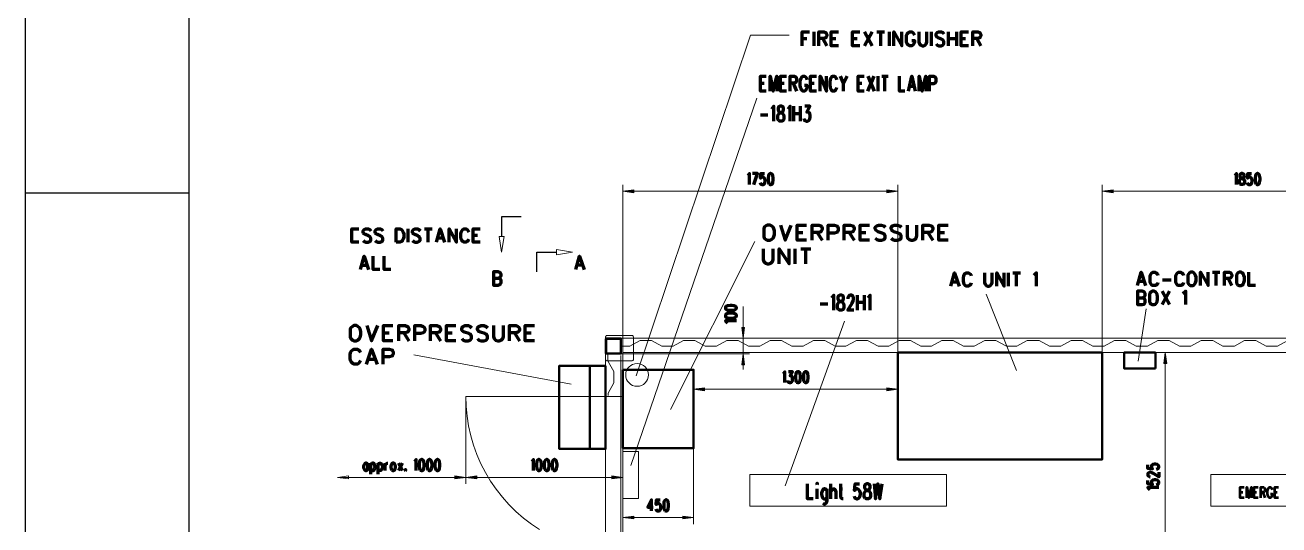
# Model space of a CAD drawing. Header units: metres. Extents: x 1223 to 5739, y -151236 to 19014.
# Drawn here: x 4897.9 to 5089.5, y -150990.1 to -150913.8 of the extents above; entities that cross this region are included whole.
import ezdxf
from ezdxf.enums import TextEntityAlignment as Align

# ---------------------------------------------------------------- set-up
doc = ezdxf.new("R2010")
doc.units = ezdxf.units.M
for name, color, linetype in [('FRL2', 2, 'Continuous'), ('FRL6', 6, 'Continuous'), ('FRL7', 7, 'Continuous'), ('FRR120', 5, 'Continuous'), ('FRR140', 5, 'Continuous'), ('FRR175', 1, 'Continuous'), ('FRR80', 3, 'Continuous'), ('PDF_Geometry', 7, 'Continuous')]:
    doc.layers.add(name, color=color, linetype=linetype)
doc.styles.add('R120', font='simplex.shx', dxfattribs={"height": 3})
doc.styles.add('R140', font='simplex.shx', dxfattribs={"height": 3.5})
doc.styles.add('R80', font='simplex.shx', dxfattribs={"height": 2})

# ---------------------------------------------------------------- blocks, each defined once
blk = doc.blocks.new('A1')
at = {"layer": 'FRL2'}
blk.add_line((0, 297), (25, 297), dxfattribs=at)
at = {"layer": 'FRL6', "linetype": 'Continuous'}
blk.add_line((25, 584), (25, 10), dxfattribs=at)
at = {"layer": 'FRL7', "linetype": 'Continuous'}
blk.add_line((0, 594), (0, 0), dxfattribs=at)
at = {"layer": 'FRR120', "style": 'R120'}
for tag, p in [('FASE_DO_PROJETO', (659, 46.29)), ('ÁREA_E/OU_SUBÁREA', (659, 40.79)), ('TÍTULO_DO_DESENHO', (659, 35.29)), ('SUBTÍTULO_1_DO_DESENHO', (659, 29.79)), ('SUBTÍTULO_2_DO_DESENHO', (659, 24.29))]:
    blk.add_attdef(tag, p, '', height=3, dxfattribs=at)
at = {"layer": 'FRR140', "style": 'R140', "width": 0.91}
for tag, p in [('NÚMERO_DA_CONTRATADA', (687.72, 12.6)), ('NUMERO_VALE', (752.89, 12.6))]:
    blk.add_attdef(tag, p, '', height=3.5, dxfattribs=at)
for tag, p in [('ESCALA', (671, 14.35)), ('REVISÃO', (823.5, 14.68))]:
    blk.add_attdef(tag, text='', height=3.5, dxfattribs=at).set_placement(p, align=Align.MIDDLE)
at = {"layer": 'FRR175', "style": 'R120'}
for tag, p in [('CLASSIFICAÇÃO', (811.83, 67.73)), ('PROJETO', (716.31, 53.59)), ('N_PROJ_SE', (793.5, 53.59)), ('N_CONTRATO', (796.97, 47.3))]:
    blk.add_attdef(tag, text='', height=3, dxfattribs=at).set_placement(p, align=Align.MIDDLE_CENTER)
at = {"layer": 'FRR80', "style": 'R80'}
for p in [(492.61, 76.08), (492.61, 70.38), (492.61, 64.68), (492.61, 58.98), (492.61, 53.28), (492.61, 47.58), (492.61, 41.88), (492.61, 36.18)]:
    blk.add_attdef('DESCRIÇÃO_DA_REVISÃO', p, '', height=2, dxfattribs=at)
for tag, p in [('8A_REV', (476, 77.07)), ('EMIS.', (486, 77.07)), ('PROJ.', (585, 77.07)), ('DES.', (597, 77.07)), ('VER.', (609, 77.07)), ('APR.', (621, 77.07)), ('AUT.', (633.01, 77.07)), ('7A_REV', (476, 71.37)), ('EMIS.', (486, 71.37)), ('PROJ.', (585, 71.37)), ('DES.', (597, 71.37)), ('VER.', (609, 71.37)), ('APR.', (621, 71.37)), ('AUT.', (633.01, 71.37)), ('6A_REV', (476, 65.67)), ('EMIS.', (486, 65.67)), ('PROJ.', (585, 65.67)), ('DES.', (597, 65.67)), ('VER.', (609, 65.67)), ('APR.', (621, 65.67)), ('AUT.', (633.01, 65.67)), ('5A_REV', (476, 59.97)), ('EMIS.', (486, 59.97)), ('PROJ.', (585, 59.97)), ('DES.', (597, 59.97)), ('VER.', (609, 59.97)), ('APR.', (621, 59.97)), ('AUT.', (633.01, 59.97)), ('4A_REV', (476, 54.27)), ('EMIS.', (486, 54.27)), ('PROJ.', (585, 54.27)), ('DES.', (597, 54.27)), ('VER.', (609, 54.27)), ('APR.', (621, 54.27)), ('AUT.', (633.01, 54.27)), ('3A_REV', (476, 48.57)), ('EMIS.', (486, 48.57)), ('PROJ.', (585, 48.57)), ('DES.', (597, 48.57)), ('VER.', (609, 48.57)), ('APR.', (621, 48.57)), ('AUT.', (633.01, 48.57)), ('2A_REV', (476, 42.87)), ('EMIS.', (486, 42.87)), ('PROJ.', (585, 42.87)), ('DES.', (597, 42.87)), ('VER.', (609, 42.87)), ('APR.', (621, 42.87)), ('AUT.', (633.01, 42.87)), ('1a_REV', (476, 37.17)), ('EMIS.', (486, 37.17)), ('PROJ.', (585, 37.17)), ('DES.', (597, 37.17)), ('VER.', (609, 37.17)), ('APR.', (621, 37.17)), ('AUT.', (633.01, 37.17))]:
    blk.add_attdef(tag, text='', height=2, dxfattribs=at).set_placement(p, align=Align.MIDDLE)
at = {"layer": 'FRR80', "style": 'R80', "width": 0.85}
for p in [(648, 77.07), (648, 71.37), (648, 65.67), (648, 59.97), (648, 54.27), (648, 48.57), (648, 42.87), (648, 37.17)]:
    blk.add_attdef('DATA', text='', height=2, dxfattribs=at).set_placement(p, align=Align.MIDDLE)

msp = doc.modelspace()

# ---------------------------------------------------------------- linework, layer by layer
at = {"layer": 'PDF_Geometry', "color": 8, "lineweight": 13}
for points in [[(4991.298, -150967.342), (5008.733, -150915.303), (5014.646, -150915.303)], [(4990.465, -150981.018), (5009.729, -150924.934)], [(4989.246, -150938.163), (4989.246, -150966.408)], [(5031.248, -150938.163), (5031.248, -150963.807), (5031.248, -150970.411)], [(5062.46, -150938.163), (5062.46, -150971.955)], [(4989.246, -150939.158), (5031.248, -150939.158)], [(4990.912, -150938.996), (4989.693, -150939.158), (4990.912, -150939.321)], [(4990.933, -150939.057), (4990.12, -150939.158), (4990.933, -150939.26)], [(4990.933, -150939.118), (4990.567, -150939.158), (4990.933, -150939.219)], [(5029.582, -150938.996), (5030.821, -150939.158), (5029.582, -150939.321)], [(5029.582, -150939.057), (5030.374, -150939.158), (5029.582, -150939.26)], [(5029.582, -150939.118), (5029.947, -150939.158), (5029.582, -150939.219)], [(5062.46, -150939.158), (5106.859, -150939.158)], [(5064.126, -150938.996), (5062.886, -150939.158), (5064.126, -150939.321)], [(5064.126, -150939.057), (5063.333, -150939.158), (5064.126, -150939.26)], [(5064.126, -150939.118), (5063.76, -150939.158), (5064.126, -150939.219)], [(4996.521, -150972.504), (5009.424, -150946.839)], [(5044.72, -150954.866), (5049.394, -150966.53)], [(5007.595, -150956.735), (5007.595, -150966.367)], [(5067.946, -150965.128), (5069.186, -150957.121)], [(5007.433, -150959.946), (5007.595, -150961.165), (5007.758, -150959.946)], [(5007.494, -150959.926), (5007.595, -150960.738), (5007.717, -150959.926)], [(5007.555, -150959.926), (5007.595, -150960.291), (5007.656, -150959.926)], [(5014.016, -150984.127), (5023.12, -150958.991)], [(4989.002, -151051.122), (5284.294, -151051.122), (5284.294, -151048.725), (5286.692, -151048.725), (5286.692, -150964.01), (5284.294, -150964.01), (5284.294, -150961.612), (4989.002, -150961.612), (4989.002, -150964.01), (4986.605, -150964.01), (4986.605, -151048.725), (4989.063, -151048.725), (4989.307, -151048.481), (5054.697, -151048.481)], [(4988.86, -150961.612), (5008.611, -150961.612)], [(4989.002, -150962.831), (4989.429, -150962.831), (4990.282, -150962.831), (4991.867, -150961.958), (4993.595, -150961.958), (4995.18, -150962.831), (4996.033, -150962.831), (4996.907, -150962.831), (4998.492, -150961.958), (5000.219, -150961.958), (5001.804, -150962.831), (5002.657, -150962.831), (5003.531, -150962.831), (5005.116, -150961.958), (5006.843, -150961.958), (5008.428, -150962.831), (5009.282, -150962.831), (5010.156, -150962.831), (5011.741, -150961.958), (5013.468, -150961.958), (5015.053, -150962.831), (5015.906, -150962.831), (5016.78, -150962.831), (5018.365, -150961.958), (5020.092, -150961.958), (5021.677, -150962.831), (5022.531, -150962.831)], [(5022.47, -150962.831), (5023.323, -150962.831), (5024.908, -150961.958), (5026.635, -150961.958), (5028.22, -150962.831), (5029.094, -150962.831)], [(5029.013, -150962.831), (5029.886, -150962.831), (5031.471, -150961.958), (5033.199, -150961.958), (5034.784, -150962.831), (5035.637, -150962.831)], [(5035.515, -150962.831), (5036.369, -150962.831), (5037.953, -150961.958), (5039.681, -150961.958), (5041.266, -150962.831), (5042.139, -150962.831)], [(5042.058, -150962.831), (5042.932, -150962.831), (5044.517, -150961.958), (5046.244, -150961.958), (5047.829, -150962.831), (5048.683, -150962.831)], [(5048.561, -150962.831), (5049.414, -150962.831), (5050.999, -150961.958), (5052.726, -150961.958)], [(5052.421, -150961.958), (5052.848, -150961.958), (5054.433, -150962.831), (5055.287, -150962.831), (5056.16, -150962.831), (5057.745, -150961.958), (5059.472, -150961.958), (5061.057, -150962.831), (5061.911, -150962.831), (5062.785, -150962.831), (5064.37, -150961.958), (5066.097, -150961.958), (5067.662, -150962.831), (5068.535, -150962.831), (5069.409, -150962.831), (5070.974, -150961.958), (5072.721, -150961.958), (5074.286, -150962.831), (5075.16, -150962.831), (5076.033, -150962.831), (5077.598, -150961.958), (5079.346, -150961.958), (5080.91, -150962.831), (5081.784, -150962.831), (5082.658, -150962.831), (5084.222, -150961.958), (5085.95, -150961.958), (5087.535, -150962.831), (5088.408, -150962.831), (5089.262, -150962.831), (5090.847, -150961.958)], [(5088.408, -150962.831), (5089.262, -150962.831), (5090.847, -150961.958)], [(5284.294, -150963.807), (4989.246, -150963.807), (4989.246, -151048.481), (5054.108, -151048.481)], [(5056.526, -150963.807), (5067.438, -150963.807), (5073.128, -150963.807)], [(5072.112, -150963.807), (5072.112, -151000.139)], [(4957.303, -150964.132), (4981.342, -150968.623)], [(4986.97, -150964.01), (4986.97, -150965.067), (4987.255, -150965.595), (4987.844, -150966.672), (4987.844, -150967.525), (4987.844, -150968.399), (4986.991, -150969.984), (4986.991, -150970.33)], [(4988.86, -150964.01), (5008.611, -150964.01)], [(4988.921, -150964.254), (4988.921, -151048.826), (5000.849, -151048.826)], [(5007.433, -150965.676), (5007.595, -150964.437), (5007.758, -150965.676)], [(5007.494, -150965.676), (5007.595, -150964.884), (5007.717, -150965.676)], [(5007.555, -150965.676), (5007.595, -150965.31), (5007.656, -150965.676)], [(5071.949, -150965.473), (5072.112, -150964.233), (5072.274, -150965.473)], [(5072.01, -150965.473), (5072.112, -150964.681), (5072.213, -150965.473)], [(5072.071, -150965.473), (5072.112, -150965.107), (5072.173, -150965.473)], [(5000.056, -150970.411), (5000.056, -150966.408)], [(5000.056, -150969.395), (5031.248, -150969.395)], [(5001.723, -150969.232), (5000.483, -150969.395), (5001.723, -150969.557)], [(5001.723, -150969.293), (5000.93, -150969.395), (5001.723, -150969.517)], [(5001.723, -150969.354), (5001.357, -150969.395), (5001.723, -150969.456)], [(5029.582, -150969.232), (5030.821, -150969.395), (5029.582, -150969.557)], [(5029.582, -150969.293), (5030.374, -150969.395), (5029.582, -150969.517)], [(5029.582, -150969.354), (5029.947, -150969.395), (5029.582, -150969.456)], [(4989.246, -150983.842), (4989.246, -150970.492), (4965.248, -150970.492), (4965.248, -150983.842), (4965.248, -150970.492), (4965.289, -150971.996), (4965.451, -150973.52), (4965.675, -150975.003), (4966.02, -150976.487), (4966.447, -150977.95), (4966.955, -150979.372), (4967.565, -150980.774), (4968.255, -150982.115), (4969.028, -150983.416), (4969.901, -150984.676), (4970.836, -150985.874), (4971.832, -150987.012), (4972.909, -150988.069), (4974.067, -150989.065), (4975.266, -150989.999), (4976.526, -150990.833)], [(4989.246, -150989.999), (4989.246, -150978.397)], [(4989.246, -150978.884), (4991.644, -150978.884), (4991.644, -150986.078), (4989.246, -150986.078)], [(5000.056, -150989.999), (5000.056, -150978.397)], [(4945.639, -150982.847), (4947.305, -150982.623), (4947.305, -150983.07), (4945.639, -150982.847), (4965.248, -150982.847), (4963.582, -150983.07), (4963.582, -150982.623), (4965.248, -150982.847), (4989.246, -150982.847)], [(4963.582, -150982.684), (4964.821, -150982.847), (4963.582, -150983.009)], [(4963.582, -150982.745), (4964.374, -150982.847), (4963.582, -150982.948)], [(4963.582, -150982.786), (4963.948, -150982.847), (4963.582, -150982.887)], [(4966.914, -150982.684), (4965.695, -150982.847), (4966.914, -150983.009)], [(4966.914, -150982.745), (4966.122, -150982.847), (4966.914, -150982.948)], [(4966.935, -150982.786), (4966.569, -150982.847), (4966.935, -150982.887)], [(4987.58, -150982.684), (4988.819, -150982.847), (4987.58, -150983.009)], [(4987.58, -150982.745), (4988.372, -150982.847), (4987.58, -150982.948)], [(4987.58, -150982.786), (4987.946, -150982.847), (4987.58, -150982.887)], [(4989.246, -150988.983), (5000.056, -150988.983)], [(4990.912, -150988.821), (4989.693, -150988.983), (4990.912, -150989.146)], [(4990.933, -150988.882), (4990.12, -150988.983), (4990.933, -150989.085)], [(4990.933, -150988.943), (4990.567, -150988.983), (4990.933, -150989.044)], [(4998.37, -150988.882), (4999.183, -150988.983), (4998.37, -150989.085)], [(4998.37, -150988.943), (4998.736, -150988.983), (4998.37, -150989.044)], [(4998.39, -150988.821), (4999.609, -150988.983), (4998.39, -150989.146)]]:
    msp.add_lwpolyline(points, dxfattribs=at)
at = {"layer": 'PDF_Geometry', "color": 8, "lineweight": 90}
for points in [[(5016.658, -150916.949), (5016.658, -150914.835), (5017.776, -150914.835)], [(5016.658, -150915.851), (5017.349, -150915.851)], [(5018.487, -150916.949), (5018.487, -150914.835)], [(5019.178, -150916.949), (5019.178, -150914.835), (5019.95, -150914.835), (5020.214, -150914.937), (5020.295, -150915.038), (5020.377, -150915.242), (5020.377, -150915.445), (5020.295, -150915.648), (5020.214, -150915.75), (5019.95, -150915.851), (5019.178, -150915.851)], [(5019.767, -150915.851), (5020.377, -150916.949)], [(5022.205, -150916.949), (5021.088, -150916.949), (5021.088, -150914.835), (5022.205, -150914.835)], [(5021.088, -150915.851), (5021.779, -150915.851)], [(5025.436, -150916.949), (5024.319, -150916.949), (5024.319, -150914.835), (5025.436, -150914.835)], [(5024.319, -150915.851), (5025.01, -150915.851)], [(5026.147, -150916.949), (5027.346, -150914.835)], [(5026.147, -150914.835), (5027.346, -150916.949)], [(5028.037, -150914.835), (5029.236, -150914.835)], [(5028.627, -150916.949), (5028.627, -150914.835)], [(5029.968, -150916.949), (5029.968, -150914.835)], [(5030.659, -150916.949), (5030.659, -150914.835), (5031.857, -150916.949), (5031.857, -150914.835)], [(5033.361, -150916.156), (5033.788, -150916.156), (5033.788, -150916.441), (5033.707, -150916.644), (5033.544, -150916.847), (5033.361, -150916.949), (5033.016, -150916.949), (5032.853, -150916.847), (5032.67, -150916.644), (5032.589, -150916.441), (5032.548, -150916.156), (5032.548, -150915.648), (5032.589, -150915.343), (5032.67, -150915.14), (5032.853, -150914.937), (5033.016, -150914.835), (5033.361, -150914.835), (5033.544, -150914.937), (5033.707, -150915.14), (5033.788, -150915.343)], [(5034.479, -150914.835), (5034.479, -150916.339), (5034.54, -150916.644), (5034.743, -150916.847), (5034.987, -150916.949), (5035.149, -150916.949), (5035.413, -150916.847), (5035.596, -150916.644), (5035.678, -150916.339), (5035.678, -150914.835)], [(5036.409, -150916.949), (5036.409, -150914.835)], [(5037.1, -150916.644), (5037.263, -150916.847), (5037.506, -150916.949), (5037.852, -150916.949), (5038.116, -150916.847), (5038.279, -150916.644), (5038.279, -150916.339), (5038.197, -150916.156), (5038.116, -150916.054), (5037.933, -150915.953), (5037.425, -150915.75), (5037.263, -150915.648), (5037.161, -150915.546), (5037.1, -150915.343), (5037.1, -150915.14), (5037.263, -150914.937), (5037.506, -150914.835), (5037.852, -150914.835), (5038.116, -150914.937), (5038.279, -150915.14)], [(5038.99, -150916.949), (5038.99, -150914.835)], [(5038.99, -150915.851), (5040.189, -150915.851)], [(5040.189, -150914.835), (5040.189, -150916.949)], [(5042.018, -150916.949), (5040.9, -150916.949), (5040.9, -150914.835), (5042.018, -150914.835)], [(5040.9, -150915.851), (5041.591, -150915.851)], [(5042.729, -150916.949), (5042.729, -150914.835), (5043.481, -150914.835), (5043.745, -150914.937), (5043.826, -150915.038), (5043.907, -150915.242), (5043.907, -150915.445), (5043.826, -150915.648), (5043.745, -150915.75), (5043.481, -150915.851), (5042.729, -150915.851)], [(5043.318, -150915.851), (5043.907, -150916.949)], [(4948.911, -150946.941), (4947.834, -150946.941), (4947.834, -150944.909), (4948.911, -150944.909)], [(4949.581, -150946.657), (4949.744, -150946.86), (4949.988, -150946.941), (4950.313, -150946.941), (4950.577, -150946.86), (4950.74, -150946.657), (4950.74, -150946.372), (4950.658, -150946.169), (4950.577, -150946.067), (4950.394, -150945.986), (4949.906, -150945.783), (4949.744, -150945.681), (4949.642, -150945.58), (4949.581, -150945.397), (4949.581, -150945.194), (4949.744, -150945.011), (4949.988, -150944.909), (4950.313, -150944.909), (4950.577, -150945.011), (4950.74, -150945.194)], [(4951.41, -150946.657), (4951.573, -150946.86), (4951.816, -150946.941), (4952.142, -150946.941), (4952.406, -150946.86), (4952.568, -150946.657), (4952.568, -150946.372), (4952.487, -150946.169), (4952.406, -150946.067), (4952.223, -150945.986), (4951.735, -150945.783), (4951.573, -150945.681), (4951.471, -150945.58), (4951.41, -150945.397), (4951.41, -150945.194), (4951.573, -150945.011), (4951.816, -150944.909), (4952.142, -150944.909), (4952.406, -150945.011), (4952.568, -150945.194)], [(4956.449, -150946.941), (4956.449, -150944.909)], [(4957.12, -150946.657), (4957.283, -150946.86), (4957.526, -150946.941), (4957.852, -150946.941), (4958.095, -150946.86), (4958.258, -150946.657), (4958.258, -150946.372), (4958.177, -150946.169), (4958.095, -150946.067), (4957.933, -150945.986), (4957.445, -150945.783), (4957.283, -150945.681), (4957.181, -150945.58), (4957.12, -150945.397), (4957.12, -150945.194), (4957.283, -150945.011), (4957.526, -150944.909), (4957.852, -150944.909), (4958.095, -150945.011), (4958.258, -150945.194)], [(4958.949, -150944.909), (4960.087, -150944.909)], [(4959.518, -150946.941), (4959.518, -150944.909)], [(4960.778, -150946.941), (4961.347, -150944.909), (4962.017, -150946.941)], [(4960.94, -150946.27), (4961.773, -150946.27)], [(4962.688, -150946.941), (4962.688, -150944.909), (4963.846, -150946.941), (4963.846, -150944.909)], [(4965.695, -150946.453), (4965.614, -150946.657), (4965.451, -150946.86), (4965.289, -150946.941), (4964.964, -150946.941), (4964.801, -150946.86), (4964.638, -150946.657), (4964.557, -150946.453), (4964.496, -150946.169), (4964.496, -150945.681), (4964.557, -150945.397), (4964.638, -150945.194), (4964.801, -150945.011), (4964.964, -150944.909), (4965.289, -150944.909), (4965.451, -150945.011), (4965.614, -150945.194), (4965.695, -150945.397)], [(4967.443, -150946.941), (4966.386, -150946.941), (4966.386, -150944.909), (4967.443, -150944.909)], [(4966.386, -150945.884), (4967.036, -150945.884)], [(4949.175, -150951.127), (4949.744, -150949.095), (4950.394, -150951.127)], [(4949.337, -150950.456), (4950.15, -150950.456)], [(4952.101, -150951.127), (4951.105, -150951.127), (4951.105, -150949.095)], [(4953.788, -150951.127), (4952.772, -150951.127), (4952.772, -150949.095)], [(4982.073, -150951.086), (4982.642, -150949.054), (4983.313, -150951.086)], [(4982.236, -150950.416), (4983.069, -150950.416)], [(4969.475, -150952.427), (4970.206, -150952.427), (4970.47, -150952.326), (4970.552, -150952.224), (4970.633, -150952.041), (4970.633, -150951.838), (4970.552, -150951.655), (4970.47, -150951.554), (4970.206, -150951.452), (4969.475, -150951.452), (4969.475, -150953.484), (4970.206, -150953.484), (4970.47, -150953.403), (4970.552, -150953.301), (4970.633, -150953.098), (4970.633, -150952.814), (4970.552, -150952.61), (4970.47, -150952.529), (4970.206, -150952.427)], [(5039.356, -150953.647), (5039.925, -150951.615), (5040.595, -150953.647)], [(5042.465, -150953.159), (5042.383, -150953.362), (5042.221, -150953.565), (5042.058, -150953.647), (5041.713, -150953.647), (5041.55, -150953.565), (5041.388, -150953.362), (5041.306, -150953.159), (5041.266, -150952.875), (5041.266, -150952.387), (5041.306, -150952.102), (5041.388, -150951.899), (5041.55, -150951.716), (5041.713, -150951.615), (5042.058, -150951.615), (5042.221, -150951.716), (5042.383, -150951.899), (5042.465, -150952.102)], [(5044.497, -150951.615), (5044.497, -150953.078), (5044.578, -150953.362), (5044.74, -150953.565), (5044.984, -150953.647), (5045.147, -150953.647), (5045.391, -150953.565), (5045.574, -150953.362), (5045.655, -150953.078), (5045.655, -150951.615)], [(5046.346, -150953.647), (5046.346, -150951.615), (5047.484, -150953.647), (5047.484, -150951.615)], [(5048.175, -150953.647), (5048.175, -150951.615)], [(5048.825, -150951.615), (5049.983, -150951.615)], [(5049.394, -150953.647), (5049.394, -150951.615)], [(5052.442, -150953.647), (5052.442, -150951.615), (5052.015, -150952.001)], [(5067.865, -150953.565), (5068.434, -150951.533), (5069.104, -150953.565)], [(5070.974, -150953.078), (5070.892, -150953.281), (5070.73, -150953.484), (5070.567, -150953.565), (5070.222, -150953.565), (5070.059, -150953.484), (5069.897, -150953.281), (5069.815, -150953.078), (5069.775, -150952.793), (5069.775, -150952.306), (5069.815, -150952.021), (5069.897, -150951.818), (5070.059, -150951.635), (5070.222, -150951.533), (5070.567, -150951.533), (5070.73, -150951.635), (5070.892, -150951.818), (5070.974, -150952.021)], [(5074.895, -150953.078), (5074.814, -150953.281), (5074.652, -150953.484), (5074.489, -150953.565), (5074.144, -150953.565), (5073.981, -150953.484), (5073.819, -150953.281), (5073.737, -150953.078), (5073.697, -150952.793), (5073.697, -150952.306), (5073.737, -150952.021), (5073.819, -150951.818), (5073.981, -150951.635), (5074.144, -150951.533), (5074.489, -150951.533), (5074.652, -150951.635), (5074.814, -150951.818), (5074.895, -150952.021)], [(5077.496, -150953.565), (5077.496, -150951.533), (5078.634, -150953.565), (5078.634, -150951.533)], [(5079.305, -150951.533), (5080.443, -150951.533)], [(5079.874, -150953.565), (5079.874, -150951.533)], [(5081.134, -150953.565), (5081.134, -150951.533), (5081.865, -150951.533), (5082.109, -150951.635), (5082.19, -150951.737), (5082.272, -150951.919), (5082.272, -150952.123), (5082.19, -150952.306), (5082.109, -150952.407), (5081.865, -150952.509), (5081.134, -150952.509)], [(5085.889, -150953.565), (5084.893, -150953.565), (5084.893, -150951.533)], [(5039.518, -150952.976), (5040.351, -150952.976)], [(5068.027, -150952.895), (5068.86, -150952.895)], [(5071.665, -150952.692), (5073.006, -150952.692)], [(5081.703, -150952.509), (5082.272, -150953.565)], [(5067.865, -150955.415), (5068.596, -150955.415), (5068.86, -150955.313), (5068.942, -150955.211), (5069.023, -150955.028), (5069.023, -150954.825), (5068.942, -150954.642), (5068.86, -150954.541), (5068.596, -150954.439), (5067.865, -150954.439), (5067.865, -150956.471), (5068.596, -150956.471), (5068.86, -150956.39), (5068.942, -150956.288), (5069.023, -150956.085), (5069.023, -150955.801), (5068.942, -150955.597), (5068.86, -150955.516), (5068.596, -150955.415)], [(5071.604, -150956.471), (5072.762, -150954.439)], [(5071.604, -150954.439), (5072.762, -150956.471)], [(5075.221, -150956.471), (5075.221, -150954.439), (5074.794, -150954.825)]]:
    msp.add_lwpolyline(points, dxfattribs=at)
at = {"layer": 'PDF_Geometry', "color": 8, "lineweight": 70}
for points in [[(5011.151, -150923.857), (5010.257, -150923.857), (5010.257, -150921.582), (5011.151, -150921.582)], [(5011.72, -150923.857), (5011.72, -150921.582), (5012.208, -150923.857), (5012.757, -150921.582), (5012.757, -150923.857)], [(5014.24, -150923.857), (5013.325, -150923.857), (5013.325, -150921.582), (5014.24, -150921.582)], [(5014.809, -150923.857), (5014.809, -150921.582), (5015.418, -150921.582), (5015.622, -150921.683), (5015.703, -150921.785), (5015.764, -150922.008), (5015.764, -150922.232), (5015.703, -150922.455), (5015.622, -150922.557), (5015.418, -150922.658), (5014.809, -150922.658)], [(5017.003, -150922.984), (5017.349, -150922.984), (5017.349, -150923.309), (5017.288, -150923.532), (5017.146, -150923.756), (5017.003, -150923.857), (5016.719, -150923.857), (5016.577, -150923.756), (5016.455, -150923.532), (5016.374, -150923.309), (5016.333, -150922.984), (5016.333, -150922.455), (5016.374, -150922.13), (5016.455, -150921.907), (5016.577, -150921.683), (5016.719, -150921.582), (5017.003, -150921.582), (5017.146, -150921.683), (5017.288, -150921.907), (5017.349, -150922.13)], [(5018.812, -150923.857), (5017.898, -150923.857), (5017.898, -150921.582), (5018.812, -150921.582)], [(5019.381, -150923.857), (5019.381, -150921.582), (5020.336, -150923.857), (5020.336, -150921.582)], [(5021.901, -150923.309), (5021.84, -150923.532), (5021.697, -150923.756), (5021.555, -150923.857), (5021.271, -150923.857), (5021.149, -150923.756), (5021.007, -150923.532), (5020.946, -150923.309), (5020.905, -150922.984), (5020.905, -150922.455), (5020.946, -150922.13), (5021.007, -150921.907), (5021.149, -150921.683), (5021.271, -150921.582), (5021.555, -150921.582), (5021.697, -150921.683), (5021.84, -150921.907), (5021.901, -150922.13)], [(5022.957, -150923.857), (5022.957, -150922.658), (5022.47, -150921.582)], [(5023.506, -150921.582), (5022.957, -150922.658)], [(5026.107, -150923.857), (5025.213, -150923.857), (5025.213, -150921.582), (5026.107, -150921.582)], [(5026.676, -150923.857), (5027.651, -150921.582)], [(5026.676, -150921.582), (5027.651, -150923.857)], [(5028.24, -150923.857), (5028.24, -150921.582)], [(5028.789, -150921.582), (5029.764, -150921.582)], [(5029.256, -150923.857), (5029.256, -150921.582)], [(5032.325, -150923.857), (5031.492, -150923.857), (5031.492, -150921.582)], [(5032.894, -150923.857), (5033.361, -150921.582), (5033.91, -150923.857)], [(5034.499, -150923.857), (5034.499, -150921.582), (5034.966, -150923.857), (5035.515, -150921.582), (5035.515, -150923.857)], [(5036.104, -150923.857), (5036.104, -150921.582), (5036.714, -150921.582), (5036.917, -150921.683), (5036.998, -150921.785), (5037.059, -150922.008), (5037.059, -150922.333), (5036.998, -150922.557), (5036.917, -150922.658), (5036.714, -150922.78), (5036.104, -150922.78)], [(5010.257, -150922.658), (5010.806, -150922.658)], [(5013.325, -150922.658), (5013.894, -150922.658)], [(5015.276, -150922.658), (5015.764, -150923.857)], [(5017.898, -150922.658), (5018.466, -150922.658)], [(5025.213, -150922.658), (5025.761, -150922.658)], [(5033.016, -150923.106), (5033.707, -150923.106)], [(5012.33, -150928.47), (5012.33, -150926.194), (5011.964, -150926.621)], [(5014.789, -150928.47), (5014.789, -150926.194), (5014.443, -150926.621)], [(5015.358, -150928.47), (5015.358, -150926.194)], [(5015.358, -150927.271), (5016.333, -150927.271)], [(5016.333, -150926.194), (5016.333, -150928.47)], [(5016.902, -150928.043), (5016.942, -150928.267), (5017.024, -150928.368), (5017.247, -150928.47), (5017.45, -150928.47), (5017.654, -150928.368), (5017.796, -150928.145), (5017.857, -150927.82), (5017.857, -150927.596), (5017.796, -150927.271), (5017.735, -150927.17), (5017.572, -150927.068), (5017.369, -150927.068), (5017.796, -150926.194), (5017.024, -150926.194)], [(5010.257, -150927.495), (5011.395, -150927.495)], [(5008.611, -150938.142), (5008.611, -150936.476), (5008.327, -150936.781)], [(5009.261, -150938.142), (5009.79, -150936.476), (5009.038, -150936.476)], [(5010.237, -150937.817), (5010.277, -150937.98), (5010.338, -150938.061), (5010.501, -150938.142), (5010.664, -150938.142), (5010.826, -150938.061), (5010.948, -150937.899), (5010.989, -150937.655), (5010.989, -150937.492), (5010.948, -150937.269), (5010.826, -150937.106), (5010.664, -150937.025), (5010.501, -150937.025), (5010.338, -150937.106), (5010.277, -150937.187), (5010.338, -150936.476), (5010.887, -150936.476)], [(5083.003, -150938.142), (5083.003, -150936.476), (5082.719, -150936.781)], [(5084.629, -150937.817), (5084.669, -150937.98), (5084.73, -150938.061), (5084.893, -150938.142), (5085.056, -150938.142), (5085.218, -150938.061), (5085.34, -150937.899), (5085.381, -150937.655), (5085.381, -150937.492), (5085.34, -150937.269), (5085.218, -150937.106), (5085.056, -150937.025), (5084.893, -150937.025), (5084.73, -150937.106), (5084.669, -150937.187), (5084.73, -150936.476), (5085.279, -150936.476)], [(5021.474, -150957.304), (5021.474, -150955.028), (5021.108, -150955.455)], [(5024.542, -150957.304), (5023.587, -150957.304), (5024.258, -150956.227), (5024.4, -150955.902), (5024.481, -150955.679), (5024.481, -150955.455), (5024.4, -150955.232), (5024.319, -150955.13), (5024.197, -150955.028), (5023.912, -150955.028), (5023.79, -150955.13), (5023.709, -150955.232), (5023.628, -150955.455), (5023.628, -150955.577)], [(5025.111, -150957.304), (5025.111, -150955.028)], [(5025.111, -150956.105), (5026.087, -150956.105)], [(5026.087, -150955.028), (5026.087, -150957.304)], [(5027.001, -150957.304), (5027.001, -150955.028), (5026.655, -150955.455)], [(5019.401, -150956.329), (5020.539, -150956.329)], [(5006.579, -150958.971), (5004.913, -150958.971), (5005.218, -150959.255)], [(5013.996, -150968.379), (5013.996, -150966.713), (5013.712, -150967.017)], [(5014.423, -150968.054), (5014.463, -150968.216), (5014.545, -150968.297), (5014.687, -150968.379), (5014.85, -150968.379), (5015.012, -150968.297), (5015.134, -150968.135), (5015.175, -150967.891), (5015.175, -150967.729), (5015.134, -150967.505), (5015.073, -150967.424), (5014.951, -150967.342), (5014.809, -150967.342), (5015.134, -150966.713), (5014.545, -150966.713)], [(4950.292, -150980.937), (4950.171, -150980.774), (4950.069, -150980.693), (4949.906, -150980.693), (4949.805, -150980.774), (4949.703, -150980.937), (4949.642, -150981.16), (4949.642, -150981.323), (4949.703, -150981.567), (4949.805, -150981.729), (4949.906, -150981.81), (4950.069, -150981.81), (4950.171, -150981.729), (4950.292, -150981.567)], [(4950.292, -150981.81), (4950.292, -150980.693)], [(4950.74, -150982.359), (4950.74, -150980.693)], [(4951.837, -150982.359), (4951.837, -150980.693)], [(4951.837, -150980.937), (4951.959, -150980.774), (4952.06, -150980.693), (4952.223, -150980.693), (4952.324, -150980.774), (4952.446, -150980.937), (4952.507, -150981.16), (4952.507, -150981.323), (4952.446, -150981.567), (4952.324, -150981.729), (4952.223, -150981.81), (4952.06, -150981.81), (4951.959, -150981.729), (4951.837, -150981.567)], [(4952.954, -150981.81), (4952.954, -150980.693)], [(4952.954, -150981.16), (4952.995, -150980.937), (4953.097, -150980.774), (4953.219, -150980.693), (4953.361, -150980.693)], [(4954.966, -150981.81), (4955.555, -150980.693)], [(4954.966, -150980.693), (4955.555, -150981.81)], [(4957.689, -150981.81), (4957.689, -150980.144), (4957.425, -150980.449)], [(4975.611, -150981.81), (4975.611, -150980.144), (4975.327, -150980.449)], [(5070.77, -150981.587), (5070.933, -150981.546), (5071.014, -150981.485), (5071.096, -150981.323), (5071.096, -150981.16), (5071.014, -150980.998), (5070.852, -150980.896), (5070.608, -150980.835), (5070.445, -150980.835), (5070.222, -150980.896), (5070.059, -150980.998), (5069.978, -150981.16), (5069.978, -150981.323), (5070.059, -150981.485), (5070.141, -150981.546), (5069.429, -150981.485), (5069.429, -150980.937)], [(5071.096, -150982.034), (5071.096, -150982.786), (5070.303, -150982.257), (5070.059, -150982.136), (5069.897, -150982.075), (5069.734, -150982.075), (5069.572, -150982.136), (5069.511, -150982.196), (5069.429, -150982.298), (5069.429, -150982.522), (5069.511, -150982.623), (5069.572, -150982.684), (5069.734, -150982.745), (5069.815, -150982.745)], [(5018.304, -150986.139), (5017.471, -150986.139), (5017.471, -150983.863)], [(5018.934, -150986.139), (5018.934, -150984.615)], [(5020.438, -150984.94), (5020.275, -150984.736), (5020.153, -150984.615), (5019.95, -150984.615), (5019.808, -150984.736), (5019.665, -150984.94), (5019.584, -150985.265), (5019.584, -150985.488), (5019.665, -150985.813), (5019.808, -150986.037), (5019.95, -150986.139), (5020.153, -150986.139), (5020.275, -150986.037), (5020.438, -150985.813)], [(5019.808, -150986.789), (5019.95, -150986.911), (5020.153, -150986.911), (5020.275, -150986.789), (5020.356, -150986.687), (5020.438, -150986.362), (5020.438, -150984.615)], [(5021.007, -150986.139), (5021.007, -150983.863)], [(5021.007, -150985.062), (5021.21, -150984.736), (5021.352, -150984.615), (5021.555, -150984.615), (5021.697, -150984.736), (5021.758, -150985.062), (5021.758, -150986.139)], [(5022.327, -150984.615), (5022.795, -150984.615)], [(5022.876, -150986.139), (5022.734, -150986.139), (5022.591, -150986.037), (5022.531, -150985.712), (5022.531, -150983.863)], [(5024.563, -150985.712), (5024.623, -150985.935), (5024.705, -150986.037), (5024.908, -150986.139), (5025.111, -150986.139), (5025.314, -150986.037), (5025.457, -150985.813), (5025.538, -150985.488), (5025.538, -150985.265), (5025.457, -150984.94), (5025.314, -150984.736), (5025.111, -150984.615), (5024.908, -150984.615), (5024.705, -150984.736), (5024.623, -150984.838), (5024.705, -150983.863), (5025.396, -150983.863)], [(5027.651, -150983.863), (5027.854, -150986.139), (5028.18, -150983.863), (5028.505, -150986.139), (5028.83, -150983.863)], [(5070.77, -150983.985), (5070.933, -150983.944), (5071.014, -150983.863), (5071.096, -150983.72), (5071.096, -150983.558), (5071.014, -150983.395), (5070.852, -150983.273), (5070.608, -150983.233), (5070.445, -150983.233), (5070.222, -150983.273), (5070.059, -150983.395), (5069.978, -150983.558), (5069.978, -150983.72), (5070.059, -150983.863), (5070.141, -150983.944), (5069.429, -150983.863), (5069.429, -150983.334)], [(5071.096, -150984.411), (5069.429, -150984.411), (5069.734, -150984.696)], [(4993.595, -150987.967), (4993.595, -150986.301), (4993.066, -150987.398), (4993.859, -150987.398)], [(4994.286, -150987.642), (4994.326, -150987.805), (4994.387, -150987.886), (4994.55, -150987.967), (4994.712, -150987.967), (4994.875, -150987.886), (4994.976, -150987.724), (4995.037, -150987.48), (4995.037, -150987.317), (4994.976, -150987.094), (4994.875, -150986.931), (4994.712, -150986.85), (4994.55, -150986.85), (4994.387, -150986.931), (4994.326, -150987.012), (4994.387, -150986.301), (4994.936, -150986.301)]]:
    msp.add_lwpolyline(points, dxfattribs=at)
for points in [[(5013.041, -150928.368), (5012.96, -150928.267), (5012.899, -150928.043), (5012.899, -150927.718), (5012.96, -150927.495), (5013.102, -150927.271), (5013.305, -150927.17), (5013.569, -150927.068), (5013.732, -150926.946), (5013.793, -150926.743), (5013.793, -150926.519), (5013.732, -150926.296), (5013.508, -150926.194), (5013.244, -150926.194), (5013.041, -150926.296), (5012.96, -150926.519), (5012.96, -150926.743), (5013.041, -150926.946), (5013.163, -150927.068), (5013.447, -150927.17), (5013.651, -150927.271), (5013.793, -150927.495), (5013.854, -150927.718), (5013.854, -150928.043), (5013.793, -150928.267), (5013.732, -150928.368), (5013.508, -150928.47), (5013.244, -150928.47)], [(5011.598, -150938.061), (5011.761, -150938.142), (5011.862, -150938.142), (5012.025, -150938.061), (5012.127, -150937.817), (5012.188, -150937.431), (5012.188, -150937.187), (5012.127, -150936.781), (5012.025, -150936.557), (5011.862, -150936.476), (5011.761, -150936.476), (5011.598, -150936.557), (5011.476, -150936.781), (5011.436, -150937.187), (5011.436, -150937.431), (5011.476, -150937.817)], [(5083.552, -150938.061), (5083.471, -150937.98), (5083.43, -150937.817), (5083.43, -150937.573), (5083.471, -150937.431), (5083.592, -150937.269), (5083.755, -150937.187), (5083.958, -150937.106), (5084.08, -150937.025), (5084.141, -150936.862), (5084.141, -150936.7), (5084.08, -150936.557), (5083.918, -150936.476), (5083.694, -150936.476), (5083.552, -150936.557), (5083.471, -150936.7), (5083.471, -150936.862), (5083.552, -150937.025), (5083.653, -150937.106), (5083.857, -150937.187), (5084.019, -150937.269), (5084.141, -150937.431), (5084.182, -150937.573), (5084.182, -150937.817), (5084.141, -150937.98), (5084.08, -150938.061), (5083.918, -150938.142), (5083.694, -150938.142)], [(5085.99, -150938.061), (5086.153, -150938.142), (5086.254, -150938.142), (5086.417, -150938.061), (5086.519, -150937.817), (5086.58, -150937.431), (5086.58, -150937.187), (5086.519, -150936.781), (5086.417, -150936.557), (5086.254, -150936.476), (5086.153, -150936.476), (5085.99, -150936.557), (5085.868, -150936.781), (5085.828, -150937.187), (5085.828, -150937.431), (5085.868, -150937.817)], [(5022.185, -150957.203), (5022.104, -150957.101), (5022.043, -150956.878), (5022.043, -150956.552), (5022.104, -150956.329), (5022.246, -150956.105), (5022.449, -150956.004), (5022.713, -150955.902), (5022.876, -150955.78), (5022.937, -150955.577), (5022.937, -150955.354), (5022.876, -150955.13), (5022.652, -150955.028), (5022.388, -150955.028), (5022.185, -150955.13), (5022.104, -150955.354), (5022.104, -150955.577), (5022.185, -150955.78), (5022.307, -150955.902), (5022.591, -150956.004), (5022.795, -150956.105), (5022.937, -150956.329), (5022.998, -150956.552), (5022.998, -150956.878), (5022.937, -150957.101), (5022.876, -150957.203), (5022.652, -150957.304), (5022.388, -150957.304)], [(5006.498, -150957.182), (5006.579, -150957.02), (5006.579, -150956.918), (5006.498, -150956.756), (5006.254, -150956.634), (5005.868, -150956.593), (5005.624, -150956.593), (5005.218, -150956.634), (5004.994, -150956.756), (5004.913, -150956.918), (5004.913, -150957.02), (5004.994, -150957.182), (5005.218, -150957.304), (5005.624, -150957.345), (5005.868, -150957.345), (5006.254, -150957.304)], [(5006.498, -150958.381), (5006.579, -150958.219), (5006.579, -150958.117), (5006.498, -150957.955), (5006.254, -150957.833), (5005.868, -150957.792), (5005.624, -150957.792), (5005.218, -150957.833), (5004.994, -150957.955), (5004.913, -150958.117), (5004.913, -150958.219), (5004.994, -150958.381), (5005.218, -150958.503), (5005.624, -150958.544), (5005.868, -150958.544), (5006.254, -150958.503)], [(5015.784, -150968.297), (5015.947, -150968.379), (5016.048, -150968.379), (5016.211, -150968.297), (5016.333, -150968.054), (5016.374, -150967.668), (5016.374, -150967.424), (5016.333, -150967.017), (5016.211, -150966.794), (5016.048, -150966.713), (5015.947, -150966.713), (5015.784, -150966.794), (5015.662, -150967.017), (5015.622, -150967.424), (5015.622, -150967.668), (5015.662, -150968.054)], [(5016.983, -150968.297), (5017.146, -150968.379), (5017.247, -150968.379), (5017.41, -150968.297), (5017.511, -150968.054), (5017.572, -150967.668), (5017.572, -150967.424), (5017.511, -150967.017), (5017.41, -150966.794), (5017.247, -150966.713), (5017.146, -150966.713), (5016.983, -150966.794), (5016.861, -150967.017), (5016.821, -150967.424), (5016.821, -150967.668), (5016.861, -150968.054)], [(4953.97, -150981.729), (4954.072, -150981.81), (4954.255, -150981.81), (4954.357, -150981.729), (4954.458, -150981.567), (4954.519, -150981.323), (4954.519, -150981.16), (4954.458, -150980.937), (4954.357, -150980.774), (4954.255, -150980.693), (4954.072, -150980.693), (4953.97, -150980.774), (4953.869, -150980.937), (4953.808, -150981.16), (4953.808, -150981.323), (4953.869, -150981.567)], [(4958.299, -150981.729), (4958.461, -150981.81), (4958.563, -150981.81), (4958.725, -150981.729), (4958.847, -150981.485), (4958.888, -150981.099), (4958.888, -150980.855), (4958.847, -150980.449), (4958.725, -150980.225), (4958.563, -150980.144), (4958.461, -150980.144), (4958.299, -150980.225), (4958.177, -150980.449), (4958.136, -150980.855), (4958.136, -150981.099), (4958.177, -150981.485)], [(4959.497, -150981.729), (4959.66, -150981.81), (4959.762, -150981.81), (4959.924, -150981.729), (4960.026, -150981.485), (4960.087, -150981.099), (4960.087, -150980.855), (4960.026, -150980.449), (4959.924, -150980.225), (4959.762, -150980.144), (4959.66, -150980.144), (4959.497, -150980.225), (4959.376, -150980.449), (4959.335, -150980.855), (4959.335, -150981.099), (4959.376, -150981.485)], [(4960.696, -150981.729), (4960.859, -150981.81), (4960.961, -150981.81), (4961.123, -150981.729), (4961.225, -150981.485), (4961.286, -150981.099), (4961.286, -150980.855), (4961.225, -150980.449), (4961.123, -150980.225), (4960.961, -150980.144), (4960.859, -150980.144), (4960.696, -150980.225), (4960.574, -150980.449), (4960.534, -150980.855), (4960.534, -150981.099), (4960.574, -150981.485)], [(4976.201, -150981.729), (4976.363, -150981.81), (4976.465, -150981.81), (4976.627, -150981.729), (4976.749, -150981.485), (4976.79, -150981.099), (4976.79, -150980.855), (4976.749, -150980.449), (4976.627, -150980.225), (4976.465, -150980.144), (4976.363, -150980.144), (4976.201, -150980.225), (4976.079, -150980.449), (4976.038, -150980.855), (4976.038, -150981.099), (4976.079, -150981.485)], [(4977.4, -150981.729), (4977.562, -150981.81), (4977.664, -150981.81), (4977.826, -150981.729), (4977.948, -150981.485), (4977.989, -150981.099), (4977.989, -150980.855), (4977.948, -150980.449), (4977.826, -150980.225), (4977.664, -150980.144), (4977.562, -150980.144), (4977.4, -150980.225), (4977.278, -150980.449), (4977.237, -150980.855), (4977.237, -150981.099), (4977.278, -150981.485)], [(4978.598, -150981.729), (4978.761, -150981.81), (4978.863, -150981.81), (4979.025, -150981.729), (4979.127, -150981.485), (4979.188, -150981.099), (4979.188, -150980.855), (4979.127, -150980.449), (4979.025, -150980.225), (4978.863, -150980.144), (4978.761, -150980.144), (4978.598, -150980.225), (4978.476, -150980.449), (4978.436, -150980.855), (4978.436, -150981.099), (4978.476, -150981.485)], [(4956.043, -150981.81), (4956.104, -150981.729), (4956.043, -150981.648), (4956.002, -150981.729)], [(5018.934, -150983.964), (5018.995, -150983.863), (5018.934, -150983.72), (5018.873, -150983.863)], [(5026.249, -150986.037), (5026.168, -150985.935), (5026.107, -150985.712), (5026.107, -150985.387), (5026.168, -150985.163), (5026.31, -150984.94), (5026.513, -150984.838), (5026.777, -150984.736), (5026.94, -150984.615), (5027.001, -150984.411), (5027.001, -150984.188), (5026.94, -150983.964), (5026.716, -150983.863), (5026.452, -150983.863), (5026.249, -150983.964), (5026.168, -150984.188), (5026.168, -150984.411), (5026.249, -150984.615), (5026.371, -150984.736), (5026.655, -150984.838), (5026.859, -150984.94), (5027.001, -150985.163), (5027.062, -150985.387), (5027.062, -150985.712), (5027.001, -150985.935), (5026.94, -150986.037), (5026.716, -150986.139), (5026.452, -150986.139)], [(4995.647, -150987.886), (4995.789, -150987.967), (4995.911, -150987.967), (4996.053, -150987.886), (4996.175, -150987.642), (4996.236, -150987.256), (4996.236, -150987.012), (4996.175, -150986.606), (4996.053, -150986.382), (4995.911, -150986.301), (4995.789, -150986.301), (4995.647, -150986.382), (4995.525, -150986.606), (4995.484, -150987.012), (4995.484, -150987.256), (4995.525, -150987.642)]]:
    msp.add_lwpolyline(points, close=True, dxfattribs=at)
at = {"layer": 'PDF_Geometry', "color": 8, "lineweight": 13}
for points in [[(4990.912, -150938.935), (4990.912, -150939.382), (4989.246, -150939.158)], [(5031.248, -150939.158), (5029.582, -150939.382), (5029.582, -150938.935)], [(5064.126, -150938.935), (5064.126, -150939.382), (5062.46, -150939.158)], [(4971.121, -150946.067), (4970.328, -150946.067), (4970.714, -150948.465)], [(4979.127, -150948.871), (4981.525, -150948.465), (4979.127, -150948.059)], [(5007.595, -150961.612), (5007.392, -150959.946), (5007.819, -150959.946)], [(5072.335, -150965.473), (5072.112, -150963.807), (5071.888, -150965.473)], [(5007.819, -150965.676), (5007.595, -150964.01), (5007.392, -150965.676)], [(5001.723, -150969.192), (5001.723, -150969.618), (5000.056, -150969.395)], [(5031.248, -150969.395), (5029.582, -150969.618), (5029.582, -150969.192)], [(4966.914, -150982.623), (4966.914, -150983.07), (4965.248, -150982.847)], [(4989.246, -150982.847), (4987.58, -150983.07), (4987.58, -150982.623)], [(5038.665, -150987.236), (5008.652, -150987.236), (5008.652, -150982.42), (5038.665, -150982.42)], [(5109.033, -150987.236), (5079.041, -150987.236), (5079.041, -150982.42), (5109.033, -150982.42)], [(4990.912, -150988.76), (4990.912, -150989.207), (4989.246, -150988.983)], [(5000.056, -150988.983), (4998.39, -150989.207), (4998.39, -150988.76)]]:
    msp.add_lwpolyline(points, close=True, dxfattribs=at)
at = {"layer": 'PDF_Geometry', "color": 8, "lineweight": 25}
for points in [[(4973.722, -150943.06), (4970.714, -150943.06), (4970.714, -150946.067)], [(4976.119, -150951.472), (4976.119, -150948.465), (4979.127, -150948.465)]]:
    msp.add_lwpolyline(points, dxfattribs=at)
at = {"layer": 'PDF_Geometry', "color": 8, "lineweight": 100}
for points in [[(5011.09, -150946.535), (5011.293, -150946.636), (5011.741, -150946.636), (5011.944, -150946.535), (5012.188, -150946.311), (5012.289, -150946.088), (5012.391, -150945.762), (5012.391, -150945.214), (5012.289, -150944.889), (5012.188, -150944.665), (5011.944, -150944.462), (5011.741, -150944.34), (5011.293, -150944.34), (5011.09, -150944.462), (5010.846, -150944.665), (5010.765, -150944.889), (5010.765, -150945.214), (5010.765, -150945.762), (5010.765, -150946.088), (5010.846, -150946.311)], [(4947.915, -150961.876), (4948.118, -150961.978), (4948.565, -150961.978), (4948.768, -150961.876), (4949.012, -150961.653), (4949.114, -150961.429), (4949.216, -150961.104), (4949.216, -150960.556), (4949.114, -150960.23), (4949.012, -150960.007), (4948.768, -150959.804), (4948.565, -150959.682), (4948.118, -150959.682), (4947.915, -150959.804), (4947.671, -150960.007), (4947.59, -150960.23), (4947.59, -150960.556), (4947.59, -150961.104), (4947.59, -150961.429), (4947.671, -150961.653)]]:
    msp.add_lwpolyline(points, close=True, dxfattribs=at)
for points in [[(5013.305, -150944.34), (5014.016, -150946.636), (5014.971, -150944.34)], [(5017.288, -150946.636), (5015.866, -150946.636), (5015.866, -150944.34), (5017.288, -150944.34)], [(5018.182, -150946.636), (5018.182, -150944.34), (5019.157, -150944.34), (5019.503, -150944.462), (5019.604, -150944.564), (5019.706, -150944.787), (5019.706, -150944.99), (5019.604, -150945.214), (5019.503, -150945.336), (5019.157, -150945.437), (5018.182, -150945.437)], [(5020.62, -150946.636), (5020.62, -150944.34), (5021.575, -150944.34), (5021.921, -150944.462), (5022.043, -150944.564), (5022.144, -150944.787), (5022.144, -150945.112), (5022.043, -150945.336), (5021.921, -150945.437), (5021.575, -150945.539), (5020.62, -150945.539)], [(5023.039, -150946.636), (5023.039, -150944.34), (5024.014, -150944.34), (5024.359, -150944.462), (5024.461, -150944.564), (5024.563, -150944.787), (5024.563, -150944.99), (5024.461, -150945.214), (5024.359, -150945.336), (5024.014, -150945.437), (5023.039, -150945.437)], [(5026.899, -150946.636), (5025.477, -150946.636), (5025.477, -150944.34), (5026.899, -150944.34)], [(5027.793, -150946.311), (5028.017, -150946.535), (5028.342, -150946.636), (5028.769, -150946.636), (5029.114, -150946.535), (5029.317, -150946.311), (5029.317, -150945.986), (5029.216, -150945.762), (5029.114, -150945.661), (5028.87, -150945.539), (5028.22, -150945.336), (5028.017, -150945.214), (5027.875, -150945.112), (5027.793, -150944.889), (5027.793, -150944.665), (5028.017, -150944.462), (5028.342, -150944.34), (5028.769, -150944.34), (5029.114, -150944.462), (5029.317, -150944.665)], [(5030.232, -150946.311), (5030.435, -150946.535), (5030.76, -150946.636), (5031.187, -150946.636), (5031.532, -150946.535), (5031.756, -150946.311), (5031.756, -150945.986), (5031.654, -150945.762), (5031.532, -150945.661), (5031.309, -150945.539), (5030.659, -150945.336), (5030.435, -150945.214), (5030.313, -150945.112), (5030.232, -150944.889), (5030.232, -150944.665), (5030.435, -150944.462), (5030.76, -150944.34), (5031.187, -150944.34), (5031.532, -150944.462), (5031.756, -150944.665)], [(5032.65, -150944.34), (5032.65, -150945.986), (5032.731, -150946.311), (5032.975, -150946.535), (5033.3, -150946.636), (5033.524, -150946.636), (5033.828, -150946.535), (5034.072, -150946.311), (5034.174, -150945.986), (5034.174, -150944.34)], [(5035.088, -150946.636), (5035.088, -150944.34), (5036.043, -150944.34), (5036.389, -150944.462), (5036.511, -150944.564), (5036.612, -150944.787), (5036.612, -150944.99), (5036.511, -150945.214), (5036.389, -150945.336), (5036.043, -150945.437), (5035.088, -150945.437)], [(5038.929, -150946.636), (5037.506, -150946.636), (5037.506, -150944.34), (5038.929, -150944.34)], [(5015.866, -150945.437), (5016.739, -150945.437)], [(5018.934, -150945.437), (5019.706, -150946.636)], [(5023.79, -150945.437), (5024.563, -150946.636)], [(5025.477, -150945.437), (5026.351, -150945.437)], [(5035.84, -150945.437), (5036.612, -150946.636)], [(5037.506, -150945.437), (5038.401, -150945.437)], [(5010.684, -150947.937), (5010.684, -150949.583), (5010.765, -150949.908), (5011.009, -150950.131), (5011.334, -150950.233), (5011.537, -150950.233), (5011.862, -150950.131), (5012.106, -150949.908), (5012.208, -150949.583), (5012.208, -150947.937)], [(5013.122, -150950.233), (5013.122, -150947.937), (5014.646, -150950.233), (5014.646, -150947.937)], [(5015.54, -150950.233), (5015.54, -150947.937)], [(5016.434, -150947.937), (5017.958, -150947.937)], [(5017.186, -150950.233), (5017.186, -150947.937)], [(4950.13, -150959.682), (4950.841, -150961.978), (4951.796, -150959.682)], [(4954.113, -150961.978), (4952.69, -150961.978), (4952.69, -150959.682), (4954.113, -150959.682)], [(4955.007, -150961.978), (4955.007, -150959.682), (4955.982, -150959.682), (4956.328, -150959.804), (4956.429, -150959.905), (4956.531, -150960.129), (4956.531, -150960.332), (4956.429, -150960.556), (4956.328, -150960.677), (4955.982, -150960.779), (4955.007, -150960.779)], [(4957.445, -150961.978), (4957.445, -150959.682), (4958.4, -150959.682), (4958.746, -150959.804), (4958.868, -150959.905), (4958.969, -150960.129), (4958.969, -150960.454), (4958.868, -150960.677), (4958.746, -150960.779), (4958.4, -150960.881), (4957.445, -150960.881)], [(4959.863, -150961.978), (4959.863, -150959.682), (4960.839, -150959.682), (4961.184, -150959.804), (4961.286, -150959.905), (4961.387, -150960.129), (4961.387, -150960.332), (4961.286, -150960.556), (4961.184, -150960.677), (4960.839, -150960.779), (4959.863, -150960.779)], [(4963.724, -150961.978), (4962.302, -150961.978), (4962.302, -150959.682), (4963.724, -150959.682)], [(4964.618, -150961.653), (4964.842, -150961.876), (4965.167, -150961.978), (4965.594, -150961.978), (4965.939, -150961.876), (4966.142, -150961.653), (4966.142, -150961.328), (4966.041, -150961.104), (4965.939, -150961.003), (4965.695, -150960.881), (4965.045, -150960.677), (4964.842, -150960.556), (4964.699, -150960.454), (4964.618, -150960.23), (4964.618, -150960.007), (4964.842, -150959.804), (4965.167, -150959.682), (4965.594, -150959.682), (4965.939, -150959.804), (4966.142, -150960.007)], [(4967.057, -150961.653), (4967.26, -150961.876), (4967.585, -150961.978), (4968.012, -150961.978), (4968.357, -150961.876), (4968.581, -150961.653), (4968.581, -150961.328), (4968.479, -150961.104), (4968.357, -150961.003), (4968.134, -150960.881), (4967.483, -150960.677), (4967.26, -150960.556), (4967.138, -150960.454), (4967.057, -150960.23), (4967.057, -150960.007), (4967.26, -150959.804), (4967.585, -150959.682), (4968.012, -150959.682), (4968.357, -150959.804), (4968.581, -150960.007)], [(4969.475, -150959.682), (4969.475, -150961.328), (4969.556, -150961.653), (4969.8, -150961.876), (4970.125, -150961.978), (4970.348, -150961.978), (4970.653, -150961.876), (4970.897, -150961.653), (4970.999, -150961.328), (4970.999, -150959.682)], [(4971.913, -150961.978), (4971.913, -150959.682), (4972.868, -150959.682), (4973.214, -150959.804), (4973.335, -150959.905), (4973.437, -150960.129), (4973.437, -150960.332), (4973.335, -150960.556), (4973.214, -150960.677), (4972.868, -150960.779), (4971.913, -150960.779)], [(4975.754, -150961.978), (4974.331, -150961.978), (4974.331, -150959.682), (4975.754, -150959.682)], [(4952.69, -150960.779), (4953.564, -150960.779)], [(4955.759, -150960.779), (4956.531, -150961.978)], [(4960.615, -150960.779), (4961.387, -150961.978)], [(4962.302, -150960.779), (4963.175, -150960.779)], [(4972.665, -150960.779), (4973.437, -150961.978)], [(4974.331, -150960.779), (4975.225, -150960.779)], [(4949.175, -150965.006), (4949.073, -150965.229), (4948.85, -150965.453), (4948.647, -150965.554), (4948.2, -150965.554), (4947.976, -150965.453), (4947.752, -150965.229), (4947.651, -150965.006), (4947.59, -150964.681), (4947.59, -150964.132), (4947.651, -150963.807), (4947.752, -150963.583), (4947.976, -150963.38), (4948.2, -150963.258), (4948.647, -150963.258), (4948.85, -150963.38), (4949.073, -150963.583), (4949.175, -150963.807)], [(4950.089, -150965.554), (4950.841, -150963.258), (4951.715, -150965.554)], [(4952.629, -150965.554), (4952.629, -150963.258), (4953.584, -150963.258), (4953.93, -150963.38), (4954.031, -150963.482), (4954.153, -150963.705), (4954.153, -150964.03), (4954.031, -150964.254), (4953.93, -150964.355), (4953.584, -150964.457), (4952.629, -150964.457)], [(4950.292, -150964.802), (4951.39, -150964.802)]]:
    msp.add_lwpolyline(points, dxfattribs=at)
at = {"layer": 'PDF_Geometry', "color": 8, "lineweight": 90}
for points in [[(4954.6, -150946.941), (4954.6, -150944.909), (4955.169, -150944.909), (4955.413, -150945.011), (4955.596, -150945.194), (4955.677, -150945.397), (4955.759, -150945.681), (4955.759, -150946.169), (4955.677, -150946.453), (4955.596, -150946.657), (4955.413, -150946.86), (4955.169, -150946.941)], [(5075.81, -150953.484), (5075.972, -150953.565), (5076.298, -150953.565), (5076.46, -150953.484), (5076.643, -150953.281), (5076.724, -150953.078), (5076.806, -150952.793), (5076.806, -150952.306), (5076.724, -150952.021), (5076.643, -150951.818), (5076.46, -150951.635), (5076.298, -150951.533), (5075.972, -150951.533), (5075.81, -150951.635), (5075.647, -150951.818), (5075.566, -150952.021), (5075.566, -150952.306), (5075.566, -150952.793), (5075.566, -150953.078), (5075.647, -150953.281)], [(5083.206, -150953.484), (5083.369, -150953.565), (5083.694, -150953.565), (5083.857, -150953.484), (5084.04, -150953.281), (5084.121, -150953.078), (5084.202, -150952.793), (5084.202, -150952.306), (5084.121, -150952.021), (5084.04, -150951.818), (5083.857, -150951.635), (5083.694, -150951.533), (5083.369, -150951.533), (5083.206, -150951.635), (5083.024, -150951.818), (5082.963, -150952.021), (5082.963, -150952.306), (5082.963, -150952.793), (5082.963, -150953.078), (5083.024, -150953.281)], [(5069.937, -150956.39), (5070.1, -150956.471), (5070.425, -150956.471), (5070.588, -150956.39), (5070.77, -150956.187), (5070.852, -150955.984), (5070.933, -150955.699), (5070.933, -150955.211), (5070.852, -150954.927), (5070.77, -150954.724), (5070.588, -150954.541), (5070.425, -150954.439), (5070.1, -150954.439), (5069.937, -150954.541), (5069.754, -150954.724), (5069.694, -150954.927), (5069.694, -150955.211), (5069.694, -150955.699), (5069.694, -150955.984), (5069.754, -150956.187)]]:
    msp.add_lwpolyline(points, close=True, dxfattribs=at)
at = {"layer": 'PDF_Geometry', "color": 8, "lineweight": 18}
msp.add_lwpolyline([(4986.848, -150965.046), (4986.787, -150965.046), (4986.665, -150964.945), (4986.605, -150964.802), (4986.605, -150961.409), (4986.625, -150961.328), (4986.706, -150961.206), (4986.848, -150961.165), (4990.648, -150961.165), (4990.709, -150961.165), (4990.831, -150961.267), (4990.892, -150961.409), (4990.892, -150964.802), (4990.872, -150964.884), (4990.79, -150965.006), (4990.648, -150965.046)], close=True, dxfattribs=at)
at = {"layer": 'PDF_Geometry', "color": 8, "lineweight": 35}
for points in [[(4989.002, -150961.754), (4989.002, -150963.868), (4988.962, -150963.969), (4988.86, -150964.01), (4986.747, -150964.01), (4986.645, -150963.969), (4986.605, -150963.868), (4986.605, -150961.754), (4986.645, -150961.653), (4986.747, -150961.612), (4988.86, -150961.612), (4988.962, -150961.653)], [(4988.86, -150963.786), (4988.84, -150963.847), (4988.799, -150963.868), (4986.828, -150963.868), (4986.767, -150963.847), (4986.747, -150963.786), (4986.747, -150961.815), (4986.767, -150961.775), (4986.828, -150961.754), (4988.799, -150961.754), (4988.84, -150961.775), (4988.86, -150961.815)]]:
    msp.add_lwpolyline(points, close=True, dxfattribs=at)
at = {"layer": 'PDF_Geometry', "color": 8, "lineweight": 50}
for points in [[(5031.248, -150963.807), (5031.248, -150980.124), (5062.46, -150980.124), (5062.46, -150963.807)], [(5070.608, -150966.205), (5065.812, -150966.205), (5065.812, -150963.807), (5070.608, -150963.807)], [(4986.605, -150965.798), (4979.533, -150965.798), (4979.533, -150978.519), (4986.605, -150978.519)], [(4989.246, -150966.408), (5000.056, -150966.408), (5000.056, -150978.397), (4989.246, -150978.397)]]:
    msp.add_lwpolyline(points, close=True, dxfattribs=at)
msp.add_lwpolyline([(4984.207, -150978.519), (4984.207, -150965.798)], dxfattribs=at)
at = {"layer": 'PDF_Geometry', "color": 8, "lineweight": 53}
for points in [[(5084.161, -150985.956), (5083.552, -150985.956), (5083.552, -150984.371), (5084.161, -150984.371)], [(5084.568, -150985.956), (5084.568, -150984.371), (5084.893, -150985.956), (5085.279, -150984.371), (5085.279, -150985.956)], [(5086.275, -150985.956), (5085.665, -150985.956), (5085.665, -150984.371), (5086.275, -150984.371)], [(5086.681, -150985.956), (5086.681, -150984.371), (5087.088, -150984.371), (5087.25, -150984.452), (5087.291, -150984.533), (5087.331, -150984.676), (5087.331, -150984.838), (5087.291, -150984.98), (5087.25, -150985.062), (5087.088, -150985.123), (5086.681, -150985.123)], [(5088.185, -150985.346), (5088.429, -150985.346), (5088.429, -150985.57), (5088.388, -150985.732), (5088.286, -150985.874), (5088.185, -150985.956), (5088.002, -150985.956), (5087.9, -150985.874), (5087.799, -150985.732), (5087.758, -150985.57), (5087.738, -150985.346), (5087.738, -150984.98), (5087.758, -150984.757), (5087.799, -150984.594), (5087.9, -150984.452), (5088.002, -150984.371), (5088.185, -150984.371), (5088.286, -150984.452), (5088.388, -150984.594), (5088.429, -150984.757)], [(5089.424, -150985.956), (5088.815, -150985.956), (5088.815, -150984.371), (5089.424, -150984.371)], [(5083.552, -150985.123), (5083.938, -150985.123)], [(5085.665, -150985.123), (5086.051, -150985.123)], [(5087.006, -150985.123), (5087.331, -150985.956)], [(5088.815, -150985.123), (5089.201, -150985.123)]]:
    msp.add_lwpolyline(points, dxfattribs=at)
at = {"layer": 'PDF_Geometry', "color": 8, "lineweight": 13}
msp.add_circle((4991.41, -150967.21), 1.738, dxfattribs=at)
at = {"layer": 'PDF_Geometry', "color": 8, "lineweight": 70}
msp.add_ellipse((4951.037, -150981.25), major_axis=(0.002, 0.567), ratio=0.62976, start_param=2.1647772, end_param=7.2710142, dxfattribs=at)

# ---------------------------------------------------------------- block references
at = {"rotation": 360}
msp.add_blockref('A1', (4897.92, -151236.421), dxfattribs=at)

doc.saveas('drawing.dxf')
